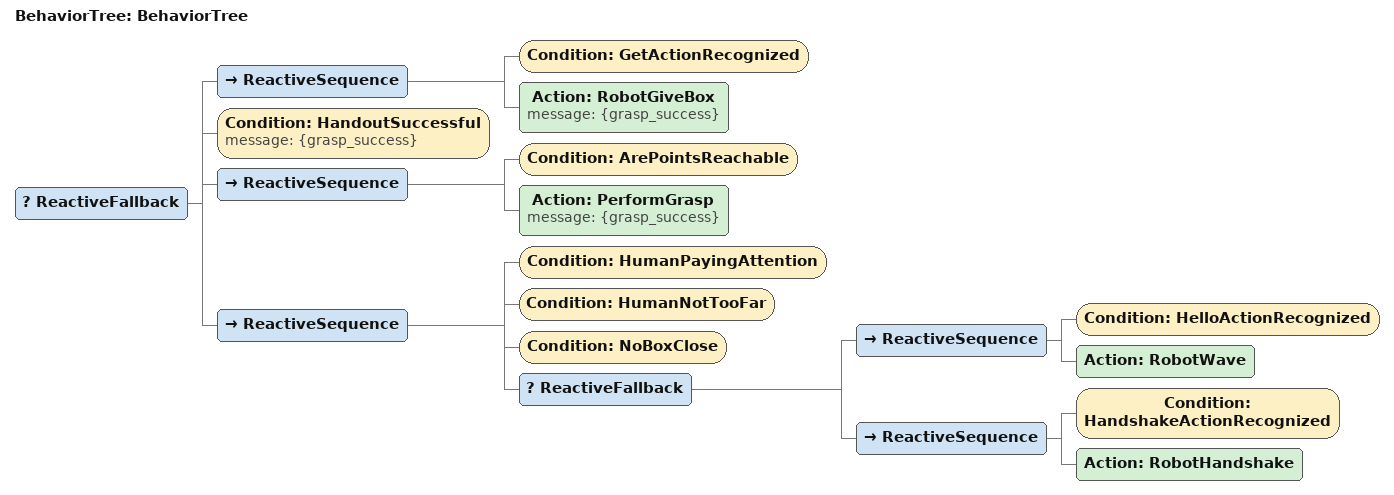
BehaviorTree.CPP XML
<?xml version="1.0"?>
<root main_tree_to_execute="BehaviorTree">
    <BehaviorTree ID="BehaviorTree">
        <ReactiveFallback>
            <ReactiveSequence>
                <Condition ID="GetActionRecognized"/>
                <Action ID="RobotGiveBox" message="{grasp_success}"/>
            </ReactiveSequence>
            <Condition ID="HandoutSuccessful" message="{grasp_success}"/>
            <ReactiveSequence>
                <Condition ID="ArePointsReachable"/>
                <Action ID="PerformGrasp" message="{grasp_success}"/>
            </ReactiveSequence>
            <ReactiveSequence>
                <Condition ID="HumanPayingAttention"/>
                <Condition ID="HumanNotTooFar"/>
                <Condition ID="NoBoxClose"/>
                <ReactiveFallback>
                    <ReactiveSequence>
                        <Condition ID="HelloActionRecognized"/>
                        <Action ID="RobotWave"/>
                    </ReactiveSequence>
                    <ReactiveSequence>
                        <Condition ID="HandshakeActionRecognized"/>
                        <Action ID="RobotHandshake"/>
                    </ReactiveSequence>
                </ReactiveFallback>
            </ReactiveSequence>
        </ReactiveFallback>
    </BehaviorTree>
</root>
